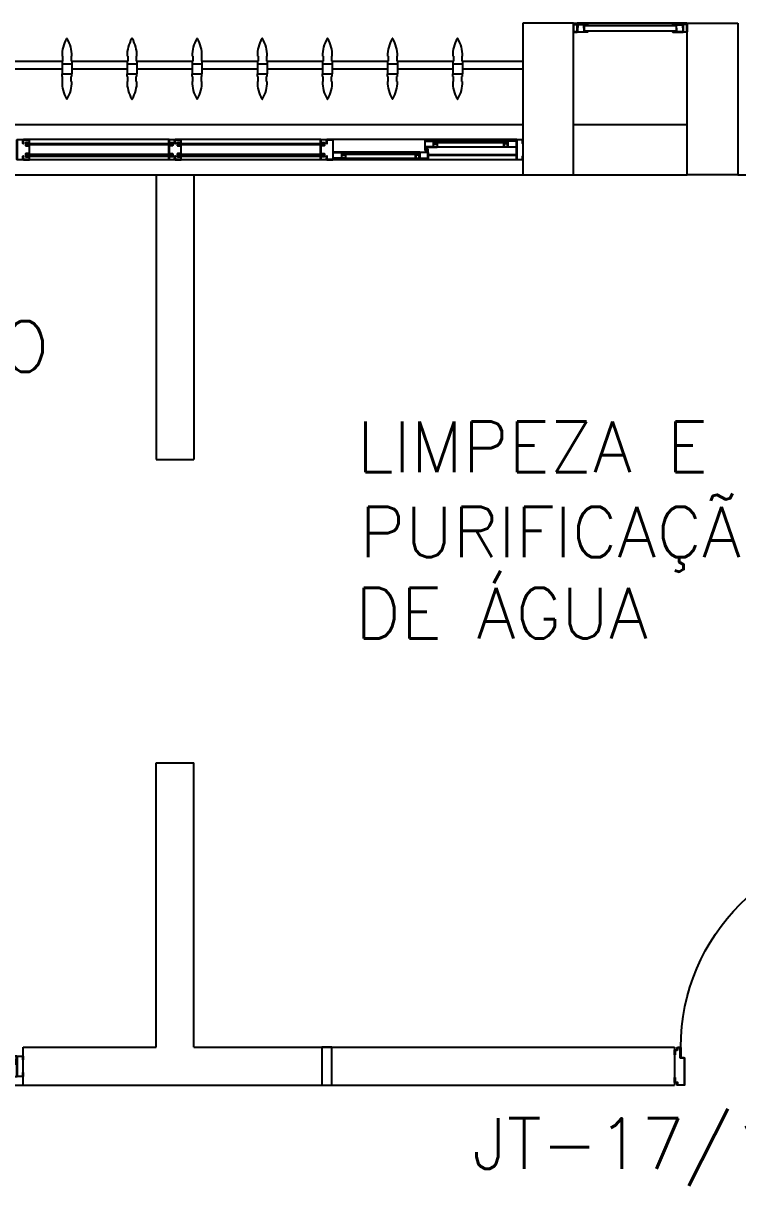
# Model space of a CAD drawing. Header units: millimetres. Extents: x 2686 to 2939, y 1294 to 1441.
# Drawn here: x 2752.296 to 2755.121, y 1433.977 to 1438.575 of the extents above; entities that cross this region are included whole.
import ezdxf

# ---------------------------------------------------------------- set-up
doc = ezdxf.new("R2010")
doc.units = ezdxf.units.MM
doc.linetypes.add('HIDDEN2', pattern=[4.7625, 3.175, -1.5875])
for name, color, linetype in [('AR-ALV', 2, 'Continuous'), ('AR-BRISES', 1, 'Continuous'), ('AR-ESQ', 1, 'Continuous'), ('AR-ESQPROJ', 1, 'HIDDEN2'), ('AR-ESTC', 3, 'Continuous'), ('AR-PEITORIL', 1, 'Continuous'), ('AR-PORTA', 1, 'Continuous'), ('BR-PAINEL', 1, 'Continuous'), ('BR-SUPORTE', 1, 'Continuous'), ('DT-ESQ-BAGUETE-C', 1, 'Continuous'), ('DT-ESQ-BAGUETE-V', 1, 'Continuous'), ('DT-ESQ-CHAPA DOBRADA-V', 1, 'Continuous'), ('DT-ESQ-MARCO-V', 1, 'Continuous'), ('DT-ESQ-PERFIL CADEIRA-C', 2, 'Continuous'), ('DT-ESQ-PERFIL CADEIRA-V', 2, 'Continuous'), ('DT-ESQ-PERFIL U SIMPLES-C', 2, 'Continuous'), ('DT-ESQ-PERFIL U-C', 2, 'Continuous'), ('DT-ESQ-PERFIL U-V', 1, 'Continuous'), ('DT-ESQ-VENEZIANA-C', 1, 'Continuous'), ('DT-ESQ-VENEZIANA-V', 1, 'Continuous'), ('DT-ESQ-VIDRO-C', 2, 'Continuous'), ('DT-ESQ-VIDRO-V', 71, 'Continuous'), ('DT-TXTMOD', 1, 'Continuous'), ('ENDEREÇO', 2, 'Continuous'), ('maçaneta', 1, 'Continuous'), ('mov', 1, 'Continuous'), ('PM-PERFIL U-C', 2, 'Continuous'), ('pm1', 2, 'Continuous'), ('TEXTO', 2, 'Continuous')]:
    doc.layers.add(name, color=color, linetype=linetype)
doc.styles.add('S10', font='simplex.shx', dxfattribs={"height": 0.1})
doc.styles.add('UNB-100', font='simplex.shx', dxfattribs={"height": 0.2})
doc.styles.add('UNB1-100', font='simplex.shx', dxfattribs={"height": 0.2})

# ---------------------------------------------------------------- blocks, each defined once
blk = doc.blocks.new('EF19-P')
at = {"layer": 'DT-ESQ-BAGUETE-C', "ltscale": 0.1}
for points in [[(0.4225, -0.08), (0.409, -0.08), (0.409, -0.0785), (0.422, -0.0785, 0.414214), (0.4225, -0.078), (0.4225, -0.067, 0.414214), (0.422, -0.0665), (0.409, -0.0665), (0.409, -0.065), (0.4225, -0.065, -0.414214), (0.424, -0.0665), (0.424, -0.0785, -0.414214)], [(0.7015, -0.08), (0.715, -0.08), (0.715, -0.0785), (0.702, -0.0785, -0.414214), (0.7015, -0.078), (0.7015, -0.067, -0.414214), (0.702, -0.0665), (0.715, -0.0665), (0.715, -0.065), (0.7015, -0.065, 0.414214), (0.7, -0.0665), (0.7, -0.0785, 0.414214)], [(0.0735, -0.125), (0.06, -0.125), (0.06, -0.1235), (0.073, -0.1235, 0.414214), (0.0735, -0.123), (0.0735, -0.112, 0.414214), (0.073, -0.1115), (0.06, -0.1115), (0.06, -0.11), (0.0735, -0.11, -0.414214), (0.075, -0.1115), (0.075, -0.1235, -0.414214)], [(0.339, -0.125), (0.3525, -0.125), (0.3525, -0.1235), (0.3395, -0.1235, -0.414214), (0.339, -0.123), (0.339, -0.112, -0.414214), (0.3395, -0.1115), (0.3525, -0.1115), (0.3525, -0.11), (0.339, -0.11, 0.414214), (0.3375, -0.1115), (0.3375, -0.1235, 0.414214)]]:
    blk.add_lwpolyline(points, format="xyb", close=True, dxfattribs=at)
at = {"layer": 'DT-ESQ-BAGUETE-V', "ltscale": 0.1}
for p, q in [((0.4225, -0.065), (0.7015, -0.065)), ((0.0735, -0.11), (0.339, -0.11))]:
    blk.add_line(p, q, dxfattribs=at)
at = {"layer": 'DT-ESQ-CHAPA DOBRADA-V', "ltscale": 0.1}
for p, q in [((0.025, -0.077), (0.374, -0.077)), ((0.025, -0.08), (0.374, -0.08))]:
    blk.add_line(p, q, dxfattribs=at)
at = {"layer": 'DT-ESQ-MARCO-V', "ltscale": 0.1}
for p, q in [((0.7985, -0.06), (1.3515, -0.06)), ((1.3985, -0.06), (1.9515, -0.06)), ((0.7985, -0.14), (1.3515, -0.14)), ((1.3985, -0.14), (1.9515, -0.14))]:
    blk.add_line(p, q, dxfattribs=at)
at = {"layer": 'DT-ESQ-PERFIL CADEIRA-C', "ltscale": 0.1}
for p, q in [((0.376, -0.0885), (0.4225, -0.0885)), ((0.75, -0.0885), (0.7015, -0.0885)), ((0.025, -0.1335), (0.0735, -0.1335)), ((0.3855, -0.1335), (0.339, -0.1335))]:
    blk.add_line(p, q, dxfattribs=at)
for points in [[(0.4225, -0.087, -1), (0.4225, -0.09), (0.376, -0.09, -0.414214), (0.374, -0.088), (0.374, -0.067, -0.414214), (0.376, -0.065), (0.4075, -0.065, -0.414214), (0.409, -0.0665), (0.409, -0.087)], [(0.409, -0.0885, -0.198913), (0.4079, -0.0881, -0.198913), (0.4075, -0.087), (0.4075, -0.067, 0.414214), (0.407, -0.0665), (0.376, -0.0665, 0.414214), (0.3755, -0.067), (0.3755, -0.088, 0.414214), (0.376, -0.0885)], [(0.7015, -0.09), (0.75, -0.09), (0.75, -0.0885), (0.715, -0.0885, 0.198912), (0.7161, -0.0881, 0.198913), (0.7165, -0.087), (0.7165, -0.067, -0.414214), (0.717, -0.0665), (0.75, -0.0665), (0.75, -0.065), (0.7165, -0.065, 0.414214), (0.715, -0.0665), (0.715, -0.0785), (0.715, -0.08), (0.715, -0.087), (0.7015, -0.087, 1)], [(0.0735, -0.135), (0.025, -0.135), (0.025, -0.1335), (0.06, -0.1335, -0.198912), (0.0589, -0.1331, -0.198913), (0.0585, -0.132), (0.0585, -0.112, 0.414214), (0.058, -0.1115), (0.025, -0.1115), (0.025, -0.11), (0.0585, -0.11, -0.414214), (0.06, -0.1115), (0.06, -0.1235), (0.06, -0.125), (0.06, -0.132), (0.0735, -0.132, -1)], [(0.339, -0.132, 1), (0.339, -0.135), (0.3855, -0.135, 0.414214), (0.3875, -0.133), (0.3875, -0.112, 0.414214), (0.3855, -0.11), (0.354, -0.11, 0.414214), (0.3525, -0.1115), (0.3525, -0.132)], [(0.3525, -0.1335, 0.198913), (0.3536, -0.1331, 0.198913), (0.354, -0.132), (0.354, -0.112, -0.414214), (0.3545, -0.1115), (0.3855, -0.1115, -0.414214), (0.386, -0.112), (0.386, -0.133, -0.414214), (0.3855, -0.1335)]]:
    blk.add_lwpolyline(points, format="xyb", close=True, dxfattribs=at)
at = {"layer": 'DT-ESQ-PERFIL CADEIRA-V', "ltscale": 0.1}
for p, q in [((0.4075, -0.09), (0.7015, -0.09)), ((0.0735, -0.135), (0.339, -0.135))]:
    blk.add_line(p, q, dxfattribs=at)
at = {"layer": 'DT-ESQ-PERFIL U SIMPLES-C', "ltscale": 0.1}
for points in [[(0.376, -0.102), (0.384, -0.102), (0.384, -0.1005), (0.376, -0.1005, -0.414214), (0.3755, -0.1), (0.3755, -0.092, -0.414214), (0.376, -0.0915), (0.384, -0.0915), (0.384, -0.09), (0.376, -0.09, 0.414214), (0.374, -0.092), (0.374, -0.1, 0.414214)], [(0.3855, -0.098), (0.3775, -0.098), (0.3775, -0.0995), (0.3855, -0.0995, -0.414214), (0.386, -0.1), (0.386, -0.108, -0.414214), (0.3855, -0.1085), (0.3775, -0.1085), (0.3775, -0.11), (0.3855, -0.11, 0.414214), (0.3875, -0.108), (0.3875, -0.1, 0.414214)]]:
    blk.add_lwpolyline(points, format="xyb", close=True, dxfattribs=at)
at = {"layer": 'DT-ESQ-PERFIL U-C', "ltscale": 0.1}
for points in [[(0, -0.0615, -0.414214), (0.0015, -0.06), (0.0235, -0.06, -0.414214), (0.025, -0.0615), (0.025, -0.1385, -0.414214), (0.0235, -0.14), (0.0015, -0.14, -0.414214), (0, -0.1385), (0, -0.125), (0.0015, -0.125), (0.0015, -0.138, 0.414214), (0.002, -0.1385), (0.023, -0.1385, 0.414214), (0.0235, -0.138), (0.0235, -0.062, 0.414214), (0.023, -0.0615), (0.002, -0.0615, 0.414214), (0.0015, -0.062), (0.0015, -0.075), (0, -0.075)], [(0.775, -0.0615, 0.414214), (0.7735, -0.06), (0.7515, -0.06, 0.414214), (0.75, -0.0615), (0.75, -0.1385, 0.414214), (0.7515, -0.14), (0.7735, -0.14, 0.414214), (0.775, -0.1385), (0.775, -0.125), (0.7735, -0.125), (0.7735, -0.138, -0.414214), (0.773, -0.1385), (0.752, -0.1385, -0.414214), (0.7515, -0.138), (0.7515, -0.062, -0.414214), (0.752, -0.0615), (0.773, -0.0615, -0.414214), (0.7735, -0.062), (0.7735, -0.075), (0.775, -0.075)], [(0.8, -0.1285), (0.8, -0.1385, -0.414214), (0.7985, -0.14), (0.7765, -0.14, -0.414214), (0.775, -0.1385), (0.775, -0.125), (0.7765, -0.125), (0.7765, -0.138, 0.414214), (0.777, -0.1385), (0.798, -0.1385, 0.414214), (0.7985, -0.138), (0.7985, -0.1285), (0.7855, -0.1285, -0.414214), (0.784, -0.127), (0.784, -0.117, -0.414214), (0.7855, -0.1155), (0.7985, -0.1155), (0.7985, -0.0845), (0.7855, -0.0845, -0.414214), (0.784, -0.083), (0.784, -0.073, -0.414214), (0.7855, -0.0715), (0.7985, -0.0715), (0.7985, -0.062, 0.414214), (0.798, -0.0615), (0.777, -0.0615, 0.414214), (0.7765, -0.062), (0.7765, -0.075), (0.775, -0.075), (0.775, -0.0615, -0.414214), (0.7765, -0.06), (0.7985, -0.06, -0.414214), (0.8, -0.0615), (0.8, -0.0715, -0.414214), (0.7985, -0.073), (0.7855, -0.073), (0.7855, -0.083), (0.7985, -0.083), (0.7985, -0.083, -0.414214), (0.8, -0.0845), (0.8, -0.1155, -0.414214), (0.7985, -0.117), (0.7985, -0.117), (0.7855, -0.117), (0.7855, -0.127), (0.7985, -0.127, -0.414214)], [(1.35, -0.1285), (1.35, -0.1385, 0.414214), (1.3515, -0.14), (1.3735, -0.14, 0.414214), (1.375, -0.1385), (1.375, -0.125), (1.3735, -0.125), (1.3735, -0.138, -0.414214), (1.373, -0.1385), (1.352, -0.1385, -0.414214), (1.3515, -0.138), (1.3515, -0.1285), (1.3645, -0.1285, 0.414214), (1.366, -0.127), (1.366, -0.117, 0.414214), (1.3645, -0.1155), (1.3515, -0.1155), (1.3515, -0.0845), (1.3645, -0.0845, 0.414214), (1.366, -0.083), (1.366, -0.073, 0.414214), (1.3645, -0.0715), (1.3515, -0.0715), (1.3515, -0.062, -0.414214), (1.352, -0.0615), (1.373, -0.0615, -0.414214), (1.3735, -0.062), (1.3735, -0.075), (1.375, -0.075), (1.375, -0.0615, 0.414214), (1.3735, -0.06), (1.3515, -0.06, 0.414214), (1.35, -0.0615), (1.35, -0.0715, 0.414214), (1.3515, -0.073), (1.3645, -0.073), (1.3645, -0.083), (1.3515, -0.083), (1.3515, -0.083, 0.414214), (1.35, -0.0845), (1.35, -0.1155, 0.414214), (1.3515, -0.117), (1.3515, -0.117), (1.3645, -0.117), (1.3645, -0.127), (1.3515, -0.127, 0.414214)], [(1.4, -0.1285), (1.4, -0.1385, -0.414214), (1.3985, -0.14), (1.3765, -0.14, -0.414214), (1.375, -0.1385), (1.375, -0.125), (1.3765, -0.125), (1.3765, -0.138, 0.414214), (1.377, -0.1385), (1.398, -0.1385, 0.414214), (1.3985, -0.138), (1.3985, -0.1285), (1.3855, -0.1285, -0.414214), (1.384, -0.127), (1.384, -0.117, -0.414214), (1.3855, -0.1155), (1.3985, -0.1155), (1.3985, -0.0845), (1.3855, -0.0845, -0.414214), (1.384, -0.083), (1.384, -0.073, -0.414214), (1.3855, -0.0715), (1.3985, -0.0715), (1.3985, -0.062, 0.414214), (1.398, -0.0615), (1.377, -0.0615, 0.414214), (1.3765, -0.062), (1.3765, -0.075), (1.375, -0.075), (1.375, -0.0615, -0.414214), (1.3765, -0.06), (1.3985, -0.06, -0.414214), (1.4, -0.0615), (1.4, -0.0715, -0.414214), (1.3985, -0.073), (1.3855, -0.073), (1.3855, -0.083), (1.3985, -0.083), (1.3985, -0.083, -0.414214), (1.4, -0.0845), (1.4, -0.1155, -0.414214), (1.3985, -0.117), (1.3985, -0.117), (1.3855, -0.117), (1.3855, -0.127), (1.3985, -0.127, -0.414214)], [(1.95, -0.1285), (1.95, -0.1385, 0.414214), (1.9515, -0.14), (1.9735, -0.14, 0.414214), (1.975, -0.1385), (1.975, -0.125), (1.9735, -0.125), (1.9735, -0.138, -0.414214), (1.973, -0.1385), (1.952, -0.1385, -0.414214), (1.9515, -0.138), (1.9515, -0.1285), (1.9645, -0.1285, 0.414214), (1.966, -0.127), (1.966, -0.117, 0.414214), (1.9645, -0.1155), (1.9515, -0.1155), (1.9515, -0.0845), (1.9645, -0.0845, 0.414214), (1.966, -0.083), (1.966, -0.073, 0.414214), (1.9645, -0.0715), (1.9515, -0.0715), (1.9515, -0.062, -0.414214), (1.952, -0.0615), (1.973, -0.0615, -0.414214), (1.9735, -0.062), (1.9735, -0.075), (1.975, -0.075), (1.975, -0.0615, 0.414214), (1.9735, -0.06), (1.9515, -0.06, 0.414214), (1.95, -0.0615), (1.95, -0.0715, 0.414214), (1.9515, -0.073), (1.9645, -0.073), (1.9645, -0.083), (1.9515, -0.083), (1.9515, -0.083, 0.414214), (1.95, -0.0845), (1.95, -0.1155, 0.414214), (1.9515, -0.117), (1.9515, -0.117), (1.9645, -0.117), (1.9645, -0.127), (1.9515, -0.127, 0.414214)], [(1.975, -0.0615, -0.414214), (1.9765, -0.06), (1.9985, -0.06, -0.414214), (2, -0.0615), (2, -0.1385, -0.414214), (1.9985, -0.14), (1.9765, -0.14, -0.414214), (1.975, -0.1385), (1.975, -0.125), (1.9765, -0.125), (1.9765, -0.138, 0.414214), (1.977, -0.1385), (1.998, -0.1385, 0.414214), (1.9985, -0.138), (1.9985, -0.062, 0.414214), (1.998, -0.0615), (1.977, -0.0615, 0.414214), (1.9765, -0.062), (1.9765, -0.075), (1.975, -0.075)]]:
    blk.add_lwpolyline(points, format="xyb", close=True, dxfattribs=at)
at = {"layer": 'DT-ESQ-PERFIL U-V', "ltscale": 0.1}
for p, q in [((0.0235, -0.06), (0.7515, -0.06)), ((0.0235, -0.14), (0.7515, -0.14))]:
    blk.add_line(p, q, dxfattribs=at)
at = {"layer": 'DT-ESQ-VIDRO-C', "ltscale": 0.1}
for points in [[(0.7125, -0.085), (0.7125, -0.082), (0.4115, -0.082), (0.4115, -0.085)], [(1.3625, -0.081), (1.3625, -0.075), (0.7875, -0.075), (0.7875, -0.081)], [(1.9625, -0.081), (1.9625, -0.075), (1.3875, -0.075), (1.3875, -0.081)], [(0.063, -0.13), (0.063, -0.127), (0.3495, -0.127), (0.3495, -0.13)]]:
    blk.add_lwpolyline(points, close=True, dxfattribs=at)
at = {"layer": 'DT-ESQ-VIDRO-V', "ltscale": 0.1}
for points in [[(1.3625, -0.119), (1.3625, -0.125), (0.7875, -0.125), (0.7875, -0.119)], [(1.9625, -0.119), (1.9625, -0.125), (1.3875, -0.125), (1.3875, -0.119)]]:
    blk.add_lwpolyline(points, close=True, dxfattribs=at)
at = {"layer": 'DT-TXTMOD', "ltscale": 0.1, "style": 'S10', "flags": 3}
for tag, p in [('M01', (0.025, -0.28)), ('M02', (0.3253, -0.28)), ('M03', (0.627, -0.28)), ('M04', (0.9288, -0.28)), ('M05', (1.2306, -0.28)), ('M06', (1.5323, -0.28)), ('M07', (1.8341, -0.28)), ('M08', (2.1359, -0.28)), ('M09', (2.4376, -0.28)), ('M10', (2.7394, -0.28)), ('M11', (3.0412, -0.28)), ('M12', (3.3429, -0.28)), ('M13', (3.6447, -0.28)), ('M14', (3.9464, -0.28)), ('M15', (4.2482, -0.28)), ('M16', (4.55, -0.28)), ('M17', (4.8517, -0.28))]:
    blk.add_attdef(tag, p, '', height=0.1, dxfattribs=at)
blk = doc.blocks.new('EF05-P')
at = {"layer": 'DT-ESQ-BAGUETE-C', "ltscale": 0.1}
for points in [[(0.039, -0.05), (0.0255, -0.05), (0.0255, -0.0485), (0.039, -0.0485), (0.039, -0.0365), (0.0255, -0.0365), (0.0255, -0.035), (0.039, -0.035, -0.414214), (0.0405, -0.0365), (0.0405, -0.0485, -0.414214)], [(1.161, -0.05), (1.1745, -0.05), (1.1745, -0.0485), (1.161, -0.0485), (1.161, -0.0365), (1.1745, -0.0365), (1.1745, -0.035), (1.161, -0.035, 0.414214), (1.1595, -0.0365), (1.1595, -0.0485, 0.414214)]]:
    blk.add_lwpolyline(points, format="xyb", close=True, dxfattribs=at)
at = {"layer": 'DT-ESQ-BAGUETE-V', "ltscale": 0.1}
blk.add_line((1.161, -0.05), (0.039, -0.05), dxfattribs=at)
at = {"layer": 'DT-ESQ-CHAPA DOBRADA-V', "ltscale": 0.1}
blk.add_line((1.16, -0.067), (0.04, -0.067), dxfattribs=at)
at = {"layer": 'DT-ESQ-MARCO-V', "ltscale": 0.1}
for p, q in [((0.0235, -0.035), (1.1765, -0.035)), ((0.0235, -0.115), (1.1765, -0.115))]:
    blk.add_line(p, q, dxfattribs=at)
at = {"layer": 'DT-ESQ-PERFIL U-C', "ltscale": 0.1}
for points in [[(0.025, -0.0655), (0.025, -0.0655, 0.414214), (0.0235, -0.067), (0.0235, -0.1135), (0.0015, -0.1135), (0.0015, -0.1), (0, -0.1), (0, -0.1135, 0.414214), (0.0015, -0.115), (0.0235, -0.115, 0.414214), (0.025, -0.1135), (0.025, -0.067), (0.04, -0.067, 1), (0.04, -0.064), (0.025, -0.064), (0.025, -0.0365, 0.414214), (0.0235, -0.035), (0.0015, -0.035, 0.414214), (0, -0.0365), (0, -0.05), (0.0015, -0.05), (0.0015, -0.0365), (0.0235, -0.0365), (0.0235, -0.064, 0.414214), (0.025, -0.0655), (0.04, -0.0655)], [(1.175, -0.0655), (1.175, -0.0655, -0.414214), (1.1765, -0.067), (1.1765, -0.1135), (1.1985, -0.1135), (1.1985, -0.1), (1.2, -0.1), (1.2, -0.1135, -0.414214), (1.1985, -0.115), (1.1765, -0.115, -0.414214), (1.175, -0.1135), (1.175, -0.067), (1.16, -0.067, -1), (1.16, -0.064), (1.175, -0.064), (1.175, -0.0365, -0.414214), (1.1765, -0.035), (1.1985, -0.035, -0.414214), (1.2, -0.0365), (1.2, -0.05), (1.1985, -0.05), (1.1985, -0.0365), (1.1765, -0.0365), (1.1765, -0.064, -0.414214), (1.175, -0.0655), (1.16, -0.0655)]]:
    blk.add_lwpolyline(points, format="xyb", dxfattribs=at)
at = {"layer": 'DT-ESQ-VIDRO-C', "ltscale": 0.1}
blk.add_lwpolyline([(0.027, -0.062), (0.027, -0.052), (1.173, -0.052), (1.173, -0.062)], close=True, dxfattribs=at)
at = {"layer": 'DT-TXTMOD', "ltscale": 0.1, "style": 'S10', "flags": 3}
blk.add_attdef('EF05', (0.05, 0), '', height=0.1, dxfattribs=at)
blk = doc.blocks.new('BR-MODULO8')
at = {"layer": 'BR-PAINEL'}
for p, q in [((-1.8217, 0.27), (-1.8192, 0.27)), ((-1.8217, 0.25), (-1.8217, 0.24)), ((-1.8217, 0.25), (-1.8192, 0.25)), ((-1.8217, 0.24), (-1.7833, 0.24)), ((-1.8217, 0.24), (-1.8217, 0.2)), ((-1.8192, 0.27), (-1.8192, 0.25)), ((-1.7858, 0.27), (-1.7858, 0.25)), ((-1.7833, 0.27), (-1.7858, 0.27)), ((-1.7833, 0.25), (-1.7858, 0.25)), ((-1.7833, 0.25), (-1.7833, 0.24)), ((-1.7833, 0.24), (-1.7833, 0.2)), ((-1.5642, 0.27), (-1.5617, 0.27)), ((-1.5642, 0.25), (-1.5642, 0.24)), ((-1.5642, 0.25), (-1.5617, 0.25)), ((-1.5642, 0.24), (-1.5258, 0.24)), ((-1.5642, 0.24), (-1.5642, 0.2)), ((-1.5617, 0.27), (-1.5617, 0.25)), ((-1.5283, 0.27), (-1.5283, 0.25)), ((-1.5258, 0.27), (-1.5283, 0.27)), ((-1.5258, 0.25), (-1.5283, 0.25)), ((-1.5258, 0.25), (-1.5258, 0.24)), ((-1.5258, 0.24), (-1.5258, 0.2)), ((-1.3067, 0.27), (-1.3042, 0.27)), ((-1.3067, 0.25), (-1.3067, 0.24)), ((-1.3067, 0.25), (-1.3042, 0.25)), ((-1.3067, 0.24), (-1.2683, 0.24)), ((-1.3067, 0.24), (-1.3067, 0.2)), ((-1.3042, 0.27), (-1.3042, 0.25)), ((-1.2708, 0.27), (-1.2708, 0.25)), ((-1.2683, 0.27), (-1.2708, 0.27)), ((-1.2683, 0.25), (-1.2708, 0.25)), ((-1.2683, 0.25), (-1.2683, 0.24)), ((-1.2683, 0.24), (-1.2683, 0.2)), ((-1.0492, 0.27), (-1.0467, 0.27)), ((-1.0492, 0.25), (-1.0492, 0.24)), ((-1.0492, 0.25), (-1.0467, 0.25)), ((-1.0492, 0.24), (-1.0108, 0.24)), ((-1.0492, 0.24), (-1.0492, 0.2)), ((-1.0467, 0.27), (-1.0467, 0.25)), ((-1.0133, 0.27), (-1.0133, 0.25)), ((-1.0108, 0.27), (-1.0133, 0.27)), ((-1.0108, 0.25), (-1.0133, 0.25)), ((-1.0108, 0.25), (-1.0108, 0.24)), ((-1.0108, 0.24), (-1.0108, 0.2)), ((-0.7917, 0.27), (-0.7892, 0.27)), ((-0.7917, 0.25), (-0.7917, 0.24)), ((-0.7917, 0.25), (-0.7892, 0.25)), ((-0.7917, 0.24), (-0.7533, 0.24)), ((-0.7917, 0.24), (-0.7917, 0.2)), ((-0.7892, 0.27), (-0.7892, 0.25)), ((-0.7558, 0.27), (-0.7558, 0.25)), ((-0.7533, 0.27), (-0.7558, 0.27)), ((-0.7533, 0.25), (-0.7558, 0.25)), ((-0.7533, 0.25), (-0.7533, 0.24)), ((-0.7533, 0.24), (-0.7533, 0.2)), ((-0.5342, 0.27), (-0.5317, 0.27)), ((-0.5342, 0.25), (-0.5317, 0.25)), ((-0.5342, 0.25), (-0.5342, 0.24)), ((-0.5342, 0.24), (-0.5342, 0.2)), ((-0.5342, 0.24), (-0.4958, 0.24)), ((-0.5317, 0.27), (-0.5317, 0.25)), ((-0.4958, 0.27), (-0.4983, 0.27)), ((-0.4983, 0.27), (-0.4983, 0.25)), ((-0.4958, 0.25), (-0.4983, 0.25)), ((-0.4958, 0.25), (-0.4958, 0.24)), ((-0.4958, 0.24), (-0.4958, 0.2)), ((-0.2767, 0.27), (-0.2742, 0.27)), ((-0.2767, 0.25), (-0.2767, 0.24)), ((-0.2767, 0.25), (-0.2742, 0.25)), ((-0.2767, 0.24), (-0.2383, 0.24)), ((-0.2767, 0.24), (-0.2767, 0.2)), ((-0.2742, 0.27), (-0.2742, 0.25)), ((-0.2408, 0.27), (-0.2408, 0.25)), ((-0.2383, 0.27), (-0.2408, 0.27)), ((-0.2383, 0.25), (-0.2408, 0.25)), ((-0.2383, 0.25), (-0.2383, 0.24)), ((-0.2383, 0.24), (-0.2383, 0.2)), ((-1.8217, 0.2), (-1.7833, 0.2)), ((-1.8217, 0.19), (-1.8217, 0.2)), ((-1.8217, 0.19), (-1.8192, 0.19)), ((-1.8192, 0.17), (-1.8192, 0.19)), ((-1.7833, 0.19), (-1.7858, 0.19)), ((-1.7858, 0.17), (-1.7858, 0.19)), ((-1.7833, 0.19), (-1.7833, 0.2)), ((-1.5642, 0.2), (-1.5258, 0.2)), ((-1.5642, 0.19), (-1.5642, 0.2)), ((-1.5642, 0.19), (-1.5617, 0.19)), ((-1.5617, 0.17), (-1.5617, 0.19)), ((-1.5258, 0.19), (-1.5283, 0.19)), ((-1.5283, 0.17), (-1.5283, 0.19)), ((-1.5258, 0.19), (-1.5258, 0.2)), ((-1.3067, 0.2), (-1.2683, 0.2)), ((-1.3067, 0.19), (-1.3067, 0.2)), ((-1.3067, 0.19), (-1.3042, 0.19)), ((-1.3042, 0.17), (-1.3042, 0.19)), ((-1.2683, 0.19), (-1.2708, 0.19)), ((-1.2708, 0.17), (-1.2708, 0.19)), ((-1.2683, 0.19), (-1.2683, 0.2)), ((-1.0492, 0.2), (-1.0108, 0.2)), ((-1.0492, 0.19), (-1.0492, 0.2)), ((-1.0492, 0.19), (-1.0467, 0.19)), ((-1.0467, 0.17), (-1.0467, 0.19)), ((-1.0108, 0.19), (-1.0133, 0.19)), ((-1.0133, 0.17), (-1.0133, 0.19)), ((-1.0108, 0.19), (-1.0108, 0.2)), ((-0.7917, 0.2), (-0.7533, 0.2)), ((-0.7917, 0.19), (-0.7917, 0.2)), ((-0.7917, 0.19), (-0.7892, 0.19)), ((-0.7892, 0.17), (-0.7892, 0.19)), ((-0.7533, 0.19), (-0.7558, 0.19)), ((-0.7558, 0.17), (-0.7558, 0.19)), ((-0.7533, 0.19), (-0.7533, 0.2)), ((-0.5342, 0.19), (-0.5342, 0.2)), ((-0.5342, 0.2), (-0.4958, 0.2)), ((-0.5342, 0.19), (-0.5317, 0.19)), ((-0.5317, 0.17), (-0.5317, 0.19)), ((-0.4983, 0.17), (-0.4983, 0.19)), ((-0.4958, 0.19), (-0.4983, 0.19)), ((-0.4958, 0.19), (-0.4958, 0.2)), ((-0.2767, 0.2), (-0.2383, 0.2)), ((-0.2767, 0.19), (-0.2767, 0.2)), ((-0.2767, 0.19), (-0.2742, 0.19)), ((-0.2742, 0.17), (-0.2742, 0.19)), ((-0.2383, 0.19), (-0.2408, 0.19)), ((-0.2408, 0.17), (-0.2408, 0.19)), ((-0.2383, 0.19), (-0.2383, 0.2)), ((-1.8217, 0.17), (-1.8192, 0.17)), ((-1.7833, 0.17), (-1.7858, 0.17)), ((-1.5642, 0.17), (-1.5617, 0.17)), ((-1.5258, 0.17), (-1.5283, 0.17)), ((-1.3067, 0.17), (-1.3042, 0.17)), ((-1.2683, 0.17), (-1.2708, 0.17)), ((-1.0492, 0.17), (-1.0467, 0.17)), ((-1.0108, 0.17), (-1.0133, 0.17)), ((-0.7917, 0.17), (-0.7892, 0.17)), ((-0.7533, 0.17), (-0.7558, 0.17)), ((-0.5342, 0.17), (-0.5317, 0.17)), ((-0.4958, 0.17), (-0.4983, 0.17)), ((-0.2767, 0.17), (-0.2742, 0.17)), ((-0.2383, 0.17), (-0.2408, 0.17))]:
    blk.add_line(p, q, dxfattribs=at)
for centre, radius, start, end in [((-1.6967, 0.2739), 0.1251, 148.4721, 181.772), ((-1.8025, 0.3387), 0.001, 37.1012, 142.8988), ((-1.9083, 0.2739), 0.1251, 358.228, 31.5279), ((-1.4392, 0.2739), 0.1251, 148.4721, 181.772), ((-1.545, 0.3387), 0.001, 37.1012, 142.8988), ((-1.6508, 0.2739), 0.1251, 358.228, 31.5279), ((-1.1817, 0.2739), 0.1251, 148.4721, 181.772), ((-1.2875, 0.3387), 0.001, 37.1012, 142.8988), ((-1.3933, 0.2739), 0.1251, 358.228, 31.5279), ((-0.9242, 0.2739), 0.1251, 148.4721, 181.772), ((-1.03, 0.3387), 0.001, 37.1012, 142.8988), ((-1.1358, 0.2739), 0.1251, 358.228, 31.5279), ((-0.6667, 0.2739), 0.1251, 148.4721, 181.772), ((-0.7725, 0.3387), 0.001, 37.1012, 142.8988), ((-0.8783, 0.2739), 0.1251, 358.228, 31.5279), ((-0.4092, 0.2739), 0.1251, 148.4721, 181.772), ((-0.515, 0.3387), 0.001, 37.1012, 142.8988), ((-0.6208, 0.2739), 0.1251, 358.228, 31.5279), ((-0.1517, 0.2739), 0.1251, 148.4721, 181.772), ((-0.2575, 0.3387), 0.001, 37.1012, 142.8988), ((-0.3633, 0.2739), 0.1251, 358.228, 31.5279), ((-1.6967, 0.1661), 0.1251, 178.228, 211.5279), ((-1.9083, 0.1661), 0.1251, 328.4721, 1.772), ((-1.4392, 0.1661), 0.1251, 178.228, 211.5279), ((-1.6508, 0.1661), 0.1251, 328.4721, 1.772), ((-1.1817, 0.1661), 0.1251, 178.228, 211.5279), ((-1.3933, 0.1661), 0.1251, 328.4721, 1.772), ((-0.9242, 0.1661), 0.1251, 178.228, 211.5279), ((-1.1358, 0.1661), 0.1251, 328.4721, 1.772), ((-0.6667, 0.1661), 0.1251, 178.228, 211.5279), ((-0.8783, 0.1661), 0.1251, 328.4721, 1.772), ((-0.4092, 0.1661), 0.1251, 178.228, 211.5279), ((-0.6208, 0.1661), 0.1251, 328.4721, 1.772), ((-0.1517, 0.1661), 0.1251, 178.228, 211.5279), ((-0.3633, 0.1661), 0.1251, 328.4721, 1.772), ((-1.8025, 0.1013), 0.001, 217.1012, 322.8988), ((-1.545, 0.1013), 0.001, 217.1012, 322.8988), ((-1.2875, 0.1013), 0.001, 217.1012, 322.8988), ((-1.03, 0.1013), 0.001, 217.1012, 322.8988), ((-0.7725, 0.1013), 0.001, 217.1012, 322.8988), ((-0.515, 0.1013), 0.001, 217.1012, 322.8988), ((-0.2575, 0.1013), 0.001, 217.1012, 322.8988)]:
    blk.add_arc(centre, radius, start, end, dxfattribs=at)
at = {"layer": 'BR-SUPORTE'}
for p, q in [((-2.0408, 0.25), (-1.8192, 0.25)), ((-1.7833, 0.25), (-1.5617, 0.25)), ((-1.5258, 0.25), (-1.3042, 0.25)), ((-1.2683, 0.25), (-1.0467, 0.25)), ((-1.0108, 0.25), (-0.7892, 0.25)), ((-0.7533, 0.25), (-0.5317, 0.25)), ((-0.4958, 0.25), (-0.2742, 0.25)), ((-0.2383, 0.25), (0, 0.25)), ((-2.0408, 0.22), (-1.8217, 0.22)), ((-1.7833, 0.22), (-1.5642, 0.22)), ((-1.5258, 0.22), (-1.3067, 0.22)), ((-1.2683, 0.22), (-1.0492, 0.22)), ((-1.0108, 0.22), (-0.7917, 0.22)), ((-0.7533, 0.22), (-0.5342, 0.22)), ((-0.4958, 0.22), (-0.2767, 0.22)), ((-0.2383, 0.22), (0, 0.22))]:
    blk.add_line(p, q, dxfattribs=at)
blk = doc.blocks.new('PM3')
at = {"layer": 'maçaneta'}
for points in [[(0.02, 0.825), (-0.035, 0.825), (-0.035, 0.715), (0, 0.715), (0, 0.725), (-0.02, 0.725), (-0.02, 0.8035, -0.414214), (-0.0185, 0.805), (0.02, 0.805)], [(0.125, 0.825), (0.07, 0.825), (0.07, 0.805), (0.1085, 0.805, -0.414214), (0.11, 0.8035), (0.11, 0.725), (0.09, 0.725), (0.09, 0.715), (0.125, 0.715)]]:
    blk.add_lwpolyline(points, format="xyb", close=True, dxfattribs=at)
for points in [[(0.02, 0.715), (0.02, 0.755), (0.025, 0.755), (0.025, 0.715)], [(0.07, 0.715), (0.07, 0.755), (0.065, 0.755), (0.065, 0.715)]]:
    blk.add_lwpolyline(points, close=True, dxfattribs=at)
at = {"layer": 'mov'}
blk.add_arc((0.025, 0.075), 0.8, 0, 90, dxfattribs=at)
at = {"layer": 'PM-PERFIL U-C'}
for p, q in [((0, 0.045), (0, 0.0635)), ((0.0015, 0.065), (0.01, 0.065)), ((0.002, 0.063), (0.002, 0.045)), ((0.0105, 0.063), (0.002, 0.063)), ((0.01, 0.065), (0.01, 0.0735)), ((0.0115, 0.075), (0.0235, 0.075)), ((0.012, 0.073), (0.012, 0.0645)), ((0.023, 0.073), (0.012, 0.073)), ((0.023, 0.0335), (0.023, 0.073)), ((0.025, 0.0735), (0.025, 0.034)), ((0.825, 0.0735), (0.825, 0.034)), ((0.8385, 0.075), (0.8265, 0.075)), ((0.827, 0.073), (0.838, 0.073)), ((0.827, 0.0335), (0.827, 0.073)), ((0.838, 0.073), (0.838, 0.0645)), ((0.8395, 0.063), (0.848, 0.063)), ((0.84, 0.065), (0.84, 0.0735)), ((0.8485, 0.065), (0.84, 0.065)), ((0.848, 0.063), (0.848, 0.045)), ((0.85, 0.045), (0.85, 0.0635)), ((0.002, 0.045), (0, 0.045)), ((0.038, 0.032), (0.0245, 0.032)), ((0.0385, 0.034), (0.025, 0.034)), ((0.038, 0.032), (0.038, -0.073)), ((0.04, 0.0325), (0.04, -0.0735)), ((0.81, 0.0325), (0.81, -0.0735)), ((0.8115, 0.034), (0.825, 0.034)), ((0.812, 0.032), (0.8255, 0.032)), ((0.812, 0.032), (0.812, -0.073)), ((0.848, 0.045), (0.85, 0.045)), ((0, -0.045), (0.002, -0.045)), ((0, -0.0635), (0, -0.045)), ((0.002, -0.045), (0.002, -0.063)), ((0.85, -0.045), (0.848, -0.045)), ((0.848, -0.045), (0.848, -0.063)), ((0.85, -0.0635), (0.85, -0.045)), ((0.01, -0.065), (0.0015, -0.065)), ((0.002, -0.063), (0.0105, -0.063)), ((0.01, -0.0735), (0.01, -0.065)), ((0.0385, -0.075), (0.0115, -0.075)), ((0.012, -0.0645), (0.012, -0.073)), ((0.012, -0.073), (0.038, -0.073)), ((0.8115, -0.075), (0.8385, -0.075)), ((0.838, -0.073), (0.812, -0.073)), ((0.838, -0.0645), (0.838, -0.073)), ((0.848, -0.063), (0.8395, -0.063)), ((0.84, -0.0735), (0.84, -0.065)), ((0.84, -0.065), (0.8485, -0.065))]:
    blk.add_line(p, q, dxfattribs=at)
for centre, start, end in [((0.0015, 0.0635), 90, 180), ((0.0115, 0.0735), 90, 180), ((0.0105, 0.0645), 270, 0), ((0.0235, 0.0735), 360, 90), ((0.8265, 0.0735), 90, 180), ((0.8395, 0.0645), 180, 270), ((0.8385, 0.0735), 0, 90), ((0.8485, 0.0635), 0, 90), ((0.0245, 0.0335), 180, 270), ((0.0385, 0.0325), 0, 90), ((0.8115, 0.0325), 90, 180), ((0.8255, 0.0335), 270, 0), ((0.0015, -0.0635), 180, 270), ((0.0115, -0.0735), 180, 270), ((0.0105, -0.0645), 0, 90), ((0.0385, -0.0735), 269.9386, 0), ((0.8115, -0.0735), 180, 270.0614), ((0.8395, -0.0645), 90, 180), ((0.8385, -0.0735), 270, 0), ((0.8485, -0.0635), 270, 0)]:
    blk.add_arc(centre, 0.0015, start, end, dxfattribs=at)
at = {"layer": 'pm1'}
blk.add_lwpolyline([(0.065, 0.875), (0.065, 0.075), (0.025, 0.075), (0.025, 0.875)], close=True, dxfattribs=at)
blk = doc.blocks.new('EF01C-P')
at = {"layer": 'DT-ESQ-BAGUETE-C', "ltscale": 0.1}
for points in [[(0.0015, 0.035), (0.015, 0.035), (0.015, 0.0335), (0.0015, 0.0335), (0.0015, 0.005), (0.015, 0.005), (0.015, 0.0035), (0.0015, 0.0035, -0.414214), (0, 0.005), (0, 0.0335, -0.414214)], [(0.4485, 0.035), (0.435, 0.035), (0.435, 0.0335), (0.4485, 0.0335), (0.4485, 0.005), (0.435, 0.005), (0.435, 0.0035), (0.4485, 0.0035, 0.414214), (0.45, 0.005), (0.45, 0.0335, 0.414214)]]:
    blk.add_lwpolyline(points, format="xyb", close=True, dxfattribs=at)
at = {"layer": 'DT-ESQ-PERFIL CADEIRA-C', "ltscale": 0.1}
for points in [[(0.01, 0.0015), (0.01, 0.003), (0.0015, 0.003, 1), (0.0015, 0), (0.015, 0, 0.414214), (0.0165, 0.0015), (0.0165, 0.0335), (0.043, 0.0335)], [(0.043, 0.0065), (0.018, 0.0065), (0.018, 0.0165), (0.0165, 0.0165), (0.0165, 0.0065, 0.414214), (0.018, 0.005), (0.043, 0.005), (0.0565, 0.005, 1), (0.0565, 0.008), (0.043, 0.008), (0.043, 0.02), (0.043, 0.032), (0.0565, 0.032, 1), (0.0565, 0.035), (0.043, 0.035), (0.0165, 0.035, 0.414214), (0.015, 0.0335), (0.015, 0.0015), (0.0015, 0.0015)], [(0.0415, 0.02), (0.0415, 0.032, -0.414214), (0.043, 0.0335), (0.0565, 0.0335)], [(0.0415, 0.02), (0.0415, 0.008, 0.414214), (0.043, 0.0065), (0.0565, 0.0065)], [(0.407, 0.0065), (0.432, 0.0065), (0.432, 0.0165), (0.4335, 0.0165), (0.4335, 0.0065, -0.414214), (0.432, 0.005), (0.407, 0.005), (0.3935, 0.005, -1), (0.3935, 0.008), (0.407, 0.008), (0.407, 0.02), (0.407, 0.032), (0.3935, 0.032, -1), (0.3935, 0.035), (0.407, 0.035), (0.4335, 0.035, -0.414214), (0.435, 0.0335), (0.435, 0.0015), (0.4485, 0.0015)], [(0.4085, 0.02), (0.4085, 0.032, 0.414214), (0.407, 0.0335), (0.3935, 0.0335)], [(0.4085, 0.02), (0.4085, 0.008, -0.414214), (0.407, 0.0065), (0.3935, 0.0065)], [(0.44, 0.0015), (0.44, 0.003), (0.4485, 0.003, -1), (0.4485, 0), (0.435, 0, -0.414214), (0.4335, 0.0015), (0.4335, 0.0335), (0.407, 0.0335)]]:
    blk.add_lwpolyline(points, format="xyb", dxfattribs=at)
at = {"layer": 'DT-ESQ-PERFIL CADEIRA-V', "ltscale": 0.1}
blk.add_line((0.015, 0), (0.435, 0), dxfattribs=at)
at = {"layer": 'DT-ESQ-VENEZIANA-C', "ltscale": 0.1}
for p, q in [((0.043, 0.0105), (0.407, 0.0105)), ((0.043, 0.009), (0.407, 0.009))]:
    blk.add_line(p, q, dxfattribs=at)
at = {"layer": 'DT-ESQ-VENEZIANA-V', "ltscale": 0.1}
blk.add_line((0.043, 0.031), (0.407, 0.031), dxfattribs=at)
at = {"layer": 'DT-TXTMOD', "ltscale": 0.1, "style": 'S10', "flags": 3}
blk.add_attdef('EF01C', (0.0208, -0.14), '', height=0.1, dxfattribs=at)

msp = doc.modelspace()

# ---------------------------------------------------------------- linework, layer by layer
at = {"layer": 'AR-ALV'}
for p, q in [((2754.4707, 1438.1749), (2754.9207, 1438.1749)), ((2752.8207, 1437.9749), (2752.8207, 1436.8499)), ((2752.8207, 1437.9749), (2752.9707, 1437.9749)), ((2752.9707, 1437.9749), (2752.9707, 1436.8499)), ((2754.4707, 1437.9749), (2754.9207, 1437.9749)), ((2752.8207, 1436.8499), (2752.9707, 1436.8499)), ((2752.8207, 1434.5249), (2752.8207, 1435.6499)), ((2752.8207, 1435.6499), (2752.9707, 1435.6499)), ((2752.9707, 1434.5249), (2752.9707, 1435.6499)), ((2752.2957, 1434.3749), (2752.2957, 1434.5249)), ((2752.2957, 1434.5249), (2752.8207, 1434.5249)), ((2752.9707, 1434.5249), (2754.8707, 1434.5249)), ((2754.8707, 1434.5249), (2754.8707, 1434.3749)), ((2752.2957, 1434.3749), (2754.8707, 1434.3749))]:
    msp.add_line(p, q, dxfattribs=at)
at = {"layer": 'AR-ESQPROJ'}
for p, q in [((2753.5157, 1434.5249), (2753.4757, 1434.5249)), ((2753.4757, 1434.5249), (2753.4757, 1434.3749)), ((2753.5157, 1434.3749), (2753.5157, 1434.5249)), ((2753.4757, 1434.3749), (2753.5157, 1434.3749))]:
    msp.add_line(p, q, dxfattribs=at)
at = {"layer": 'AR-ESTC'}
for p, q in [((2754.4707, 1438.5749), (2754.2707, 1438.5749)), ((2754.2707, 1438.5749), (2754.2707, 1437.9749)), ((2754.4707, 1437.9749), (2754.4707, 1438.5749)), ((2754.9207, 1438.5749), (2755.1207, 1438.5749)), ((2754.9207, 1437.9749), (2754.9207, 1438.5749)), ((2755.1207, 1438.5749), (2755.1207, 1437.9749)), ((2754.2707, 1437.9749), (2754.4707, 1437.9749)), ((2755.1207, 1437.9749), (2754.9207, 1437.9749))]:
    msp.add_line(p, q, dxfattribs=at)
at = {"layer": 'AR-PEITORIL'}
for p, q in [((2749.1207, 1438.1749), (2754.2707, 1438.1749)), ((2749.1207, 1437.9749), (2754.2707, 1437.9749)), ((2755.1207, 1437.9749), (2760.2707, 1437.9749)), ((2751.0957, 1434.3742), (2752.2957, 1434.3749))]:
    msp.add_line(p, q, dxfattribs=at)

# ---------------------------------------------------------------- block references
at = {"layer": 'AR-BRISES'}
msp.add_blockref('BR-MODULO8', (2754.2707, 1438.1749), dxfattribs=at)
at = {"layer": 'AR-ESQ', "rotation": 180}
for name, p in [('EF01C-P', (2754.9207, 1438.5749)), ('EF19-P', (2754.2707, 1437.9749))]:
    msp.add_blockref(name, p, dxfattribs=at)
at = {"layer": 'AR-ESQ'}
msp.add_blockref('EF05-P', (2751.0957, 1434.5249), dxfattribs=at)
at = {"layer": 'AR-PORTA', "xscale": -1}
msp.add_blockref('PM3', (2755.7207, 1434.4499), dxfattribs=at)

# ---------------------------------------------------------------- texts
at = {"layer": 'ENDEREÇO', "style": 'UNB1-100'}
msp.add_text('JT-17/11', height=0.2, dxfattribs=at).set_placement((2754.0706, 1434.0441))
at = {"layer": 'TEXTO', "style": 'UNB-100'}
for s, p in [('ÁGUA/GELO', (2750.8543, 1437.1969)), ('LIMPEZA E', (2753.614, 1436.7998)), ('PURIFICAÇÃO', (2753.6252, 1436.4629)), ('DE ÁGUA', (2753.6084, 1436.1421))]:
    msp.add_text(s, height=0.2, dxfattribs=at).set_placement(p)

doc.saveas('drawing.dxf')
